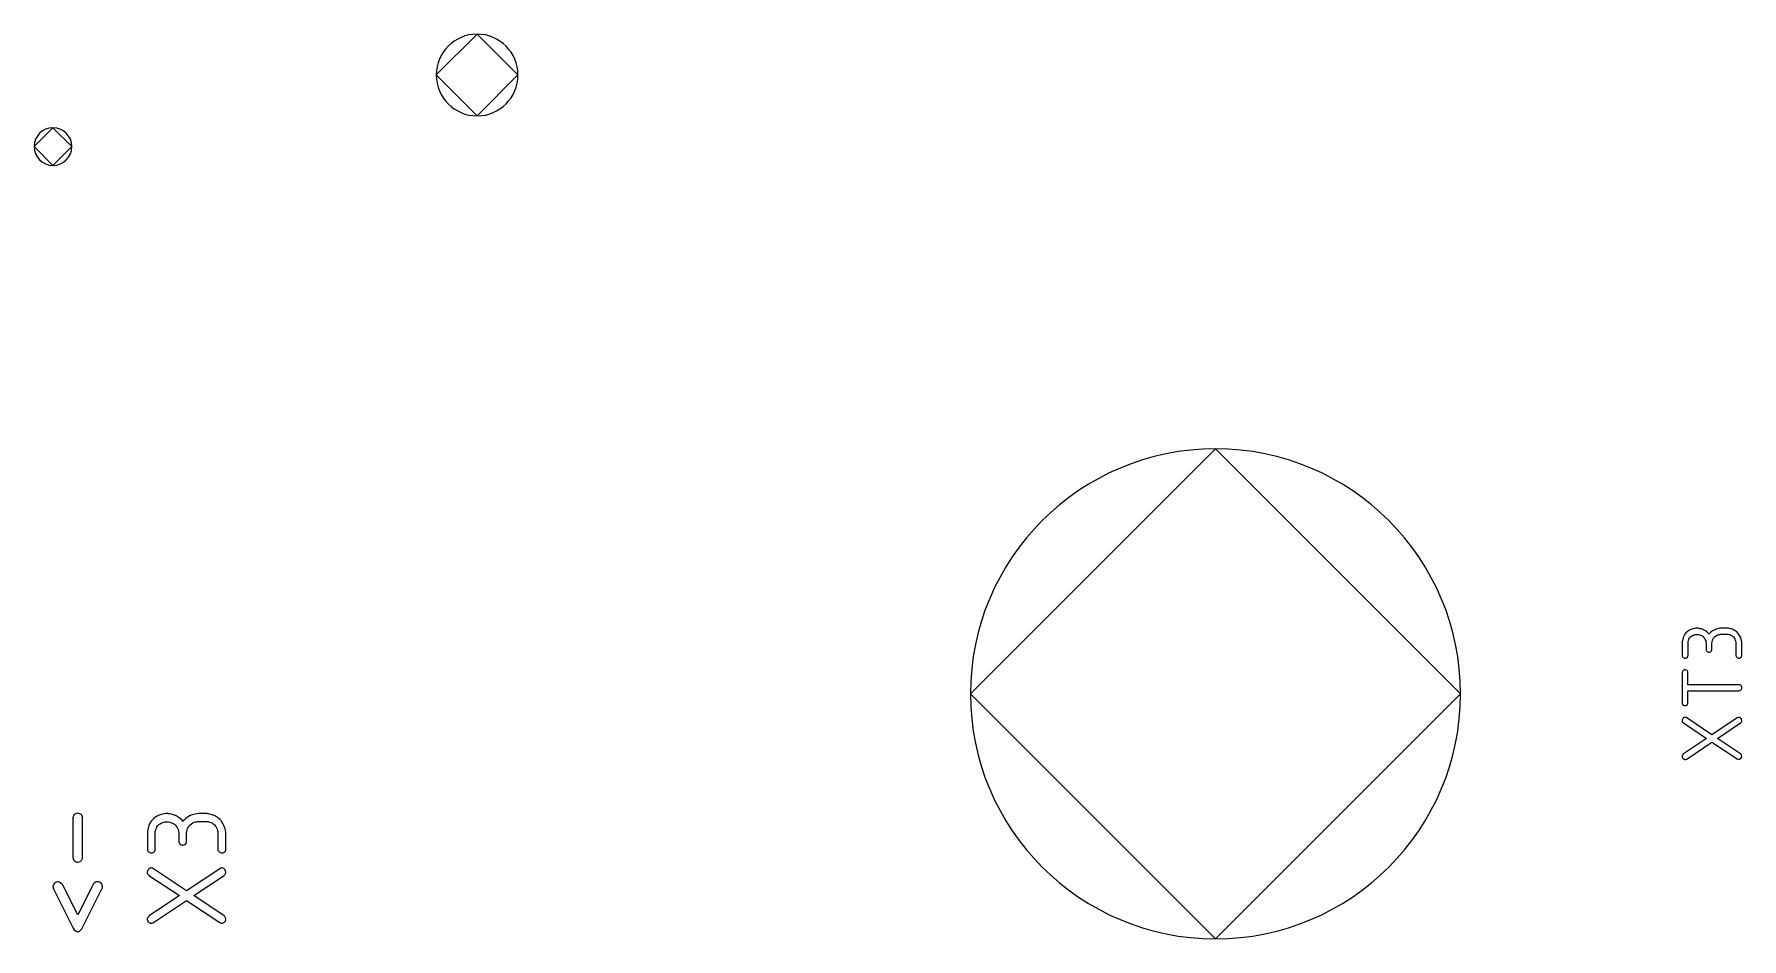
# Model space of a CAD drawing. Header units: inches. Extents: x 0 to 594, y -420 to 0.
# Drawn here: x 225.26 to 252.44, y -218.08 to -203.68 of the extents above; entities that cross this region are included whole.
import ezdxf

# ---------------------------------------------------------------- set-up
doc = ezdxf.new("R2010")
doc.units = ezdxf.units.IN
doc.header["$MEASUREMENT"] = 0

msp = doc.modelspace()

# ---------------------------------------------------------------- linework, layer by layer
at = {"color": 18, "true_color": 0x000000}
for p, q in [((232.312, -203.683), (231.662, -204.333)), ((232.962, -204.333), (232.312, -203.683)), ((231.662, -204.333), (232.312, -204.983)), ((232.312, -204.983), (232.962, -204.333)), ((225.562, -205.172), (225.262, -205.472)), ((225.862, -205.472), (225.562, -205.172)), ((225.262, -205.472), (225.562, -205.772)), ((225.562, -205.772), (225.862, -205.472)), ((244.062, -210.283), (240.162, -214.183)), ((247.962, -214.183), (244.062, -210.283)), ((251.497, -213.314), (251.492, -213.338)), ((251.506, -213.284), (251.497, -213.314)), ((251.519, -213.254), (251.506, -213.284)), ((251.528, -213.24), (251.519, -213.254)), ((251.537, -213.226), (251.528, -213.24)), ((251.549, -213.212), (251.537, -213.226)), ((251.561, -213.199), (251.549, -213.212)), ((251.563, -213.198), (251.561, -213.199)), ((251.564, -213.197), (251.563, -213.198)), ((251.568, -213.194), (251.564, -213.197)), ((251.574, -213.19), (251.568, -213.194)), ((251.588, -213.18), (251.574, -213.19)), ((251.606, -213.168), (251.588, -213.18)), ((251.59, -213.332), (251.597, -213.314)), ((251.597, -213.314), (251.604, -213.298)), ((251.604, -213.298), (251.612, -213.287)), ((251.63, -213.159), (251.606, -213.168)), ((251.612, -213.287), (251.619, -213.278)), ((251.619, -213.278), (251.625, -213.273)), ((251.625, -213.273), (251.626, -213.271)), ((251.626, -213.271), (251.642, -213.26)), ((251.659, -213.149), (251.63, -213.159)), ((251.642, -213.26), (251.659, -213.252)), ((251.69, -213.142), (251.659, -213.149)), ((251.659, -213.252), (251.674, -213.246)), ((251.674, -213.246), (251.69, -213.242)), ((251.707, -213.139), (251.69, -213.142)), ((251.69, -213.242), (251.704, -213.239)), ((251.704, -213.239), (251.714, -213.238)), ((251.725, -213.139), (251.707, -213.139)), ((251.714, -213.238), (251.721, -213.238)), ((251.721, -213.238), (251.723, -213.238)), ((251.723, -213.238), (251.745, -213.239)), ((251.728, -213.139), (251.725, -213.139)), ((251.735, -213.139), (251.728, -213.139)), ((251.746, -213.14), (251.735, -213.139)), ((251.745, -213.239), (251.764, -213.243)), ((251.76, -213.142), (251.746, -213.14)), ((251.777, -213.146), (251.76, -213.142)), ((251.764, -213.243), (251.781, -213.249)), ((251.794, -213.15), (251.777, -213.146)), ((251.781, -213.249), (251.795, -213.254)), ((251.814, -213.156), (251.794, -213.15)), ((251.795, -213.254), (251.808, -213.262)), ((251.808, -213.262), (251.817, -213.267)), ((251.832, -213.163), (251.814, -213.156)), ((251.817, -213.267), (251.822, -213.271)), ((251.822, -213.271), (251.824, -213.273)), ((251.824, -213.273), (251.839, -213.288)), ((251.833, -213.164), (251.832, -213.163)), ((251.84, -213.167), (251.833, -213.164)), ((251.839, -213.288), (251.849, -213.307)), ((251.849, -213.173), (251.84, -213.167)), ((251.86, -213.18), (251.849, -213.173)), ((251.849, -213.307), (251.857, -213.324)), ((251.857, -213.324), (251.863, -213.34)), ((251.874, -213.19), (251.86, -213.18)), ((251.888, -213.201), (251.874, -213.19)), ((251.904, -213.215), (251.888, -213.201)), ((251.918, -213.232), (251.904, -213.215)), ((251.919, -213.231), (251.918, -213.232)), ((251.924, -213.225), (251.919, -213.231)), ((251.931, -213.218), (251.924, -213.225)), ((251.941, -213.209), (251.931, -213.218)), ((251.952, -213.198), (251.941, -213.209)), ((251.966, -213.188), (251.952, -213.198)), ((251.981, -213.177), (251.966, -213.188)), ((251.97, -213.336), (251.976, -213.318)), ((251.976, -213.318), (251.984, -213.304)), ((252, -213.167), (251.981, -213.177)), ((251.984, -213.304), (251.991, -213.291)), ((251.991, -213.291), (251.998, -213.283)), ((251.998, -213.283), (252.004, -213.277)), ((252.003, -213.166), (252, -213.167)), ((252.008, -213.163), (252.003, -213.166)), ((252.004, -213.277), (252.005, -213.276)), ((252.005, -213.276), (252.022, -213.262)), ((252.018, -213.159), (252.008, -213.163)), ((252.032, -213.153), (252.018, -213.159)), ((252.022, -213.262), (252.039, -213.252)), ((252.048, -213.149), (252.032, -213.153)), ((252.039, -213.252), (252.056, -213.243)), ((252.066, -213.145), (252.048, -213.149)), ((252.056, -213.243), (252.072, -213.239)), ((252.086, -213.14), (252.066, -213.145)), ((252.072, -213.239), (252.086, -213.236)), ((252.107, -213.139), (252.086, -213.14)), ((252.086, -213.236), (252.097, -213.233)), ((252.097, -213.233), (252.104, -213.233)), ((252.104, -213.233), (252.107, -213.233)), ((252.201, -213.139), (252.107, -213.139)), ((252.107, -213.233), (252.201, -213.233)), ((252.203, -213.139), (252.201, -213.139)), ((252.201, -213.233), (252.223, -213.235)), ((252.206, -213.139), (252.203, -213.139)), ((252.211, -213.139), (252.206, -213.139)), ((252.218, -213.14), (252.211, -213.139)), ((252.225, -213.14), (252.218, -213.14)), ((252.223, -213.235), (252.242, -213.24)), ((252.235, -213.143), (252.225, -213.14)), ((252.259, -213.147), (252.235, -213.143)), ((252.242, -213.24), (252.259, -213.246)), ((252.285, -213.156), (252.259, -213.147)), ((252.259, -213.246), (252.275, -213.254)), ((252.275, -213.254), (252.286, -213.262)), ((252.313, -213.168), (252.285, -213.156)), ((252.286, -213.262), (252.296, -213.269)), ((252.296, -213.269), (252.301, -213.274)), ((252.301, -213.274), (252.303, -213.276)), ((252.303, -213.276), (252.317, -213.293)), ((252.327, -213.177), (252.313, -213.168)), ((252.317, -213.293), (252.327, -213.309)), ((252.341, -213.185), (252.327, -213.177)), ((252.327, -213.309), (252.334, -213.326)), ((252.334, -213.326), (252.338, -213.342)), ((252.355, -213.197), (252.341, -213.185)), ((252.369, -213.209), (252.355, -213.197)), ((252.371, -213.211), (252.369, -213.209)), ((252.372, -213.212), (252.371, -213.211)), ((252.375, -213.216), (252.372, -213.212)), ((252.38, -213.222), (252.375, -213.216)), ((252.39, -213.236), (252.38, -213.222)), ((252.403, -213.257), (252.39, -213.236)), ((252.416, -213.281), (252.403, -213.257)), ((252.427, -213.309), (252.416, -213.281)), ((252.435, -213.342), (252.427, -213.309)), ((251.489, -213.359), (251.488, -213.366)), ((251.488, -213.366), (251.488, -213.576)), ((251.488, -213.366), (251.488, -213.366)), ((251.488, -213.576), (251.491, -213.583)), ((251.491, -213.349), (251.489, -213.359)), ((251.492, -213.338), (251.491, -213.349)), ((251.491, -213.583), (251.495, -213.593)), ((251.495, -213.593), (251.501, -213.6)), ((251.501, -213.6), (251.502, -213.603)), ((251.57, -213.603), (251.577, -213.591)), ((251.577, -213.591), (251.581, -213.58)), ((251.581, -213.58), (251.583, -213.57)), ((251.583, -213.377), (251.584, -213.353)), ((251.583, -213.57), (251.583, -213.377)), ((251.584, -213.353), (251.59, -213.332)), ((251.863, -213.34), (251.866, -213.355)), ((251.866, -213.355), (251.867, -213.366)), ((251.867, -213.366), (251.869, -213.374)), ((251.869, -213.374), (251.869, -213.48)), ((251.869, -213.48), (251.872, -213.487)), ((251.872, -213.487), (251.877, -213.498)), ((251.877, -213.498), (251.883, -213.505)), ((251.883, -213.505), (251.884, -213.508)), ((251.884, -213.508), (251.886, -213.508)), ((251.886, -213.508), (251.897, -213.515)), ((251.897, -213.515), (251.907, -213.518)), ((251.907, -213.518), (251.914, -213.519)), ((251.914, -213.519), (251.915, -213.519)), ((251.915, -213.519), (251.917, -213.519)), ((251.917, -213.519), (251.929, -213.518)), ((251.929, -213.518), (251.941, -213.512)), ((251.941, -213.512), (251.948, -213.508)), ((251.948, -213.508), (251.949, -213.507)), ((251.949, -213.507), (251.95, -213.507)), ((251.95, -213.507), (251.957, -213.496)), ((251.957, -213.496), (251.962, -213.484)), ((251.962, -213.484), (251.963, -213.476)), ((251.963, -213.377), (251.965, -213.356)), ((251.963, -213.476), (251.963, -213.377)), ((251.965, -213.356), (251.97, -213.336)), ((252.338, -213.342), (252.341, -213.356)), ((252.341, -213.356), (252.344, -213.367)), ((252.344, -213.367), (252.344, -213.576)), ((252.344, -213.576), (252.347, -213.583)), ((252.347, -213.583), (252.352, -213.594)), ((252.352, -213.594), (252.358, -213.6)), ((252.358, -213.6), (252.359, -213.603)), ((252.426, -213.603), (252.433, -213.591)), ((252.433, -213.591), (252.437, -213.58)), ((252.437, -213.359), (252.435, -213.342)), ((252.438, -213.377), (252.437, -213.359)), ((252.437, -213.58), (252.438, -213.57)), ((252.438, -213.57), (252.438, -213.377)), ((251.488, -213.837), (251.487, -213.845)), ((251.487, -213.845), (251.487, -214.333)), ((251.487, -213.845), (251.487, -213.845)), ((251.494, -213.825), (251.488, -213.837)), ((251.497, -213.82), (251.494, -213.825)), ((251.502, -213.814), (251.497, -213.82)), ((251.502, -213.603), (251.504, -213.603)), ((251.505, -213.811), (251.502, -213.814)), ((251.504, -213.603), (251.515, -213.61)), ((251.512, -213.807), (251.505, -213.811)), ((251.522, -213.803), (251.512, -213.807)), ((251.515, -213.61), (251.526, -213.613)), ((251.535, -213.8), (251.522, -213.803)), ((251.526, -213.613), (251.533, -213.614)), ((251.533, -213.614), (251.535, -213.614)), ((251.535, -213.614), (251.536, -213.614)), ((251.537, -213.8), (251.535, -213.8)), ((251.536, -213.614), (251.55, -213.613)), ((251.544, -213.801), (251.537, -213.8)), ((251.554, -213.806), (251.544, -213.801)), ((251.55, -213.613), (251.56, -213.608)), ((251.566, -213.813), (251.554, -213.806)), ((251.56, -213.608), (251.567, -213.604)), ((251.568, -213.814), (251.566, -213.813)), ((251.567, -213.604), (251.57, -213.603)), ((251.573, -213.821), (251.568, -213.814)), ((251.578, -213.832), (251.573, -213.821)), ((251.58, -213.839), (251.578, -213.832)), ((251.581, -213.848), (251.58, -213.839)), ((251.581, -214.038), (251.581, -213.848)), ((252.359, -213.603), (252.361, -213.603)), ((252.361, -213.603), (252.372, -213.61)), ((252.372, -213.61), (252.382, -213.613)), ((252.382, -213.613), (252.389, -213.614)), ((252.389, -213.614), (252.39, -213.614)), ((252.39, -213.614), (252.392, -213.614)), ((252.392, -213.614), (252.404, -213.613)), ((252.404, -213.613), (252.416, -213.608)), ((252.416, -213.608), (252.423, -213.604)), ((252.423, -213.604), (252.424, -213.603)), ((252.424, -213.603), (252.426, -213.603)), ((252.392, -214.038), (251.581, -214.038)), ((251.581, -214.327), (251.581, -214.133)), ((251.581, -214.133), (252.392, -214.133)), ((252.393, -214.038), (252.392, -214.038)), ((252.392, -214.133), (252.407, -214.13)), ((252.396, -214.038), (252.393, -214.038)), ((252.404, -214.04), (252.396, -214.038)), ((252.416, -214.044), (252.404, -214.04)), ((252.407, -214.13), (252.418, -214.126)), ((252.427, -214.052), (252.416, -214.044)), ((252.418, -214.126), (252.424, -214.121)), ((252.424, -214.121), (252.427, -214.119)), ((252.428, -214.055), (252.427, -214.052)), ((252.427, -214.119), (252.434, -214.107)), ((252.433, -214.061), (252.428, -214.055)), ((252.437, -214.072), (252.433, -214.061)), ((252.434, -214.107), (252.437, -214.097)), ((252.438, -214.086), (252.437, -214.072)), ((252.437, -214.097), (252.438, -214.089)), ((252.438, -214.089), (252.438, -214.086)), ((240.162, -214.183), (244.062, -218.083)), ((244.062, -218.083), (247.962, -214.183)), ((251.487, -214.333), (251.489, -214.34)), ((251.489, -214.34), (251.495, -214.351)), ((251.495, -214.351), (251.501, -214.357)), ((251.501, -214.357), (251.502, -214.36)), ((251.502, -214.36), (251.504, -214.36)), ((251.504, -214.36), (251.515, -214.367)), ((251.515, -214.367), (251.525, -214.37)), ((251.525, -214.37), (251.532, -214.371)), ((251.532, -214.371), (251.533, -214.371)), ((251.533, -214.371), (251.535, -214.371)), ((251.535, -214.371), (251.547, -214.37)), ((251.547, -214.37), (251.559, -214.365)), ((251.559, -214.365), (251.566, -214.361)), ((251.566, -214.361), (251.567, -214.36)), ((251.567, -214.36), (251.568, -214.36)), ((251.568, -214.36), (251.575, -214.348)), ((251.575, -214.348), (251.58, -214.337)), ((251.58, -214.337), (251.581, -214.327)), ((251.488, -214.598), (251.487, -214.606)), ((251.487, -214.606), (251.487, -214.62)), ((251.487, -214.606), (251.487, -214.606)), ((251.487, -214.62), (251.491, -214.63)), ((251.494, -214.587), (251.488, -214.598)), ((251.491, -214.63), (251.497, -214.637)), ((251.497, -214.58), (251.494, -214.587)), ((251.502, -214.574), (251.497, -214.58)), ((251.497, -214.637), (251.502, -214.643)), ((251.505, -214.571), (251.502, -214.573)), ((251.502, -214.573), (251.502, -214.574)), ((251.502, -214.643), (251.506, -214.646)), ((251.512, -214.565), (251.505, -214.571)), ((251.506, -214.646), (251.508, -214.647)), ((251.508, -214.647), (251.877, -214.893)), ((251.522, -214.561), (251.512, -214.565)), ((251.529, -214.558), (251.522, -214.561)), ((251.536, -214.558), (251.529, -214.558)), ((251.537, -214.558), (251.536, -214.558)), ((251.543, -214.56), (251.537, -214.558)), ((251.551, -214.561), (251.543, -214.56)), ((251.563, -214.567), (251.551, -214.561)), ((251.963, -214.835), (251.563, -214.567)), ((252.365, -214.567), (251.963, -214.835)), ((252.049, -214.893), (252.417, -214.647)), ((252.379, -214.561), (252.365, -214.567)), ((252.392, -214.558), (252.379, -214.561)), ((252.393, -214.558), (252.392, -214.558)), ((252.394, -214.558), (252.393, -214.558)), ((252.403, -214.56), (252.394, -214.558)), ((252.413, -214.565), (252.403, -214.56)), ((252.418, -214.568), (252.413, -214.565)), ((252.417, -214.647), (252.424, -214.642)), ((252.424, -214.574), (252.418, -214.568)), ((252.427, -214.577), (252.424, -214.574)), ((252.424, -214.642), (252.43, -214.635)), ((252.431, -214.584), (252.427, -214.577)), ((252.43, -214.635), (252.433, -214.629)), ((252.435, -214.595), (252.431, -214.584)), ((252.433, -214.629), (252.435, -214.622)), ((252.438, -214.609), (252.435, -214.595)), ((252.435, -214.622), (252.437, -214.618)), ((252.437, -214.618), (252.438, -214.613)), ((252.438, -214.613), (252.438, -214.609)), ((251.877, -214.893), (251.509, -215.139)), ((251.561, -215.221), (251.963, -214.95)), ((251.963, -214.95), (252.365, -215.22)), ((252.417, -215.139), (252.049, -214.893)), ((251.488, -215.169), (251.487, -215.173)), ((251.487, -215.173), (251.487, -215.184)), ((251.487, -215.184), (251.489, -215.191)), ((251.489, -215.165), (251.488, -215.169)), ((251.492, -215.158), (251.489, -215.165)), ((251.489, -215.191), (251.494, -215.203)), ((251.497, -215.152), (251.492, -215.158)), ((251.494, -215.203), (251.499, -215.21)), ((251.502, -215.145), (251.497, -215.152)), ((251.499, -215.21), (251.501, -215.213)), ((251.501, -215.213), (251.502, -215.213)), ((251.509, -215.139), (251.502, -215.145)), ((251.502, -215.213), (251.513, -215.221)), ((251.513, -215.221), (251.523, -215.225)), ((251.523, -215.225), (251.532, -215.227)), ((251.532, -215.227), (251.533, -215.227)), ((251.533, -215.227), (251.535, -215.227)), ((251.535, -215.227), (251.547, -215.227)), ((251.547, -215.227), (251.561, -215.221)), ((252.365, -215.22), (252.375, -215.224)), ((252.375, -215.224), (252.383, -215.225)), ((252.383, -215.225), (252.389, -215.227)), ((252.389, -215.227), (252.39, -215.227)), ((252.39, -215.227), (252.397, -215.225)), ((252.397, -215.225), (252.404, -215.224)), ((252.404, -215.224), (252.414, -215.218)), ((252.414, -215.218), (252.421, -215.214)), ((252.418, -215.141), (252.417, -215.139)), ((252.423, -215.143), (252.418, -215.141)), ((252.421, -215.214), (252.424, -215.211)), ((252.428, -215.149), (252.423, -215.143)), ((252.424, -215.211), (252.433, -215.198)), ((252.434, -215.158), (252.428, -215.149)), ((252.433, -215.198), (252.437, -215.189)), ((252.438, -215.179), (252.434, -215.158)), ((252.437, -215.189), (252.438, -215.182)), ((252.438, -215.182), (252.438, -215.179)), ((225.882, -216.141), (225.879, -216.154)), ((225.879, -216.154), (225.879, -216.786)), ((225.889, -216.122), (225.882, -216.141)), ((225.9, -216.104), (225.889, -216.122)), ((225.905, -216.101), (225.9, -216.104)), ((225.916, -216.094), (225.905, -216.101)), ((225.933, -216.085), (225.916, -216.094)), ((225.956, -216.083), (225.933, -216.085)), ((225.958, -216.083), (225.956, -216.083)), ((225.96, -216.083), (225.958, -216.083)), ((225.972, -216.085), (225.96, -216.083)), ((225.991, -216.092), (225.972, -216.085)), ((226.009, -216.104), (225.991, -216.092)), ((226.011, -216.104), (226.009, -216.104)), ((226.014, -216.108), (226.011, -216.104)), ((226.023, -216.12), (226.014, -216.108)), ((226.03, -216.136), (226.023, -216.12)), ((226.034, -216.148), (226.03, -216.136)), ((226.034, -216.791), (226.034, -216.148)), ((227.088, -216.281), (227.076, -216.32)), ((227.105, -216.242), (227.088, -216.281)), ((227.116, -216.224), (227.105, -216.242)), ((227.129, -216.205), (227.116, -216.224)), ((227.144, -216.187), (227.129, -216.205)), ((227.161, -216.17), (227.144, -216.187)), ((227.163, -216.168), (227.161, -216.17)), ((227.164, -216.166), (227.163, -216.168)), ((227.17, -216.163), (227.164, -216.166)), ((227.177, -216.157), (227.17, -216.163)), ((227.196, -216.144), (227.177, -216.157)), ((227.22, -216.129), (227.196, -216.144)), ((227.207, -216.32), (227.216, -216.3)), ((227.216, -216.3), (227.227, -216.285)), ((227.251, -216.116), (227.22, -216.129)), ((227.227, -216.285), (227.237, -216.274)), ((227.237, -216.274), (227.244, -216.266)), ((227.244, -216.266), (227.246, -216.264)), ((227.246, -216.264), (227.266, -216.25)), ((227.288, -216.103), (227.251, -216.116)), ((227.266, -216.25), (227.288, -216.238)), ((227.329, -216.094), (227.288, -216.103)), ((227.288, -216.238), (227.309, -216.231)), ((227.309, -216.231), (227.329, -216.226)), ((227.351, -216.09), (227.329, -216.094)), ((227.329, -216.226), (227.348, -216.222)), ((227.348, -216.222), (227.361, -216.22)), ((227.375, -216.09), (227.351, -216.09)), ((227.361, -216.22), (227.37, -216.22)), ((227.37, -216.22), (227.374, -216.22)), ((227.374, -216.22), (227.401, -216.222)), ((227.379, -216.09), (227.375, -216.09)), ((227.388, -216.09), (227.379, -216.09)), ((227.403, -216.092), (227.388, -216.09)), ((227.401, -216.222), (227.427, -216.227)), ((227.422, -216.094), (227.403, -216.092)), ((227.444, -216.1), (227.422, -216.094)), ((227.427, -216.227), (227.45, -216.235)), ((227.466, -216.105), (227.444, -216.1)), ((227.45, -216.235), (227.468, -216.242)), ((227.492, -216.113), (227.466, -216.105)), ((227.468, -216.242), (227.485, -216.251)), ((227.485, -216.251), (227.496, -216.259)), ((227.516, -216.122), (227.492, -216.113)), ((227.496, -216.259), (227.503, -216.264)), ((227.503, -216.264), (227.505, -216.266)), ((227.505, -216.266), (227.525, -216.287)), ((227.518, -216.124), (227.516, -216.122)), ((227.527, -216.127), (227.518, -216.124)), ((227.525, -216.287), (227.538, -216.311)), ((227.538, -216.135), (227.527, -216.127)), ((227.553, -216.144), (227.538, -216.135)), ((227.538, -216.311), (227.55, -216.333)), ((227.572, -216.157), (227.553, -216.144)), ((227.59, -216.172), (227.572, -216.157)), ((227.611, -216.19), (227.59, -216.172)), ((227.629, -216.213), (227.611, -216.19)), ((227.631, -216.211), (227.629, -216.213)), ((227.637, -216.203), (227.631, -216.211)), ((227.646, -216.194), (227.637, -216.203)), ((227.659, -216.183), (227.646, -216.194)), ((227.674, -216.168), (227.659, -216.183)), ((227.692, -216.155), (227.674, -216.168)), ((227.712, -216.14), (227.692, -216.155)), ((227.705, -216.326), (227.716, -216.307)), ((227.737, -216.127), (227.712, -216.14)), ((227.716, -216.307), (227.725, -216.29)), ((227.725, -216.29), (227.735, -216.279)), ((227.735, -216.279), (227.742, -216.272)), ((227.74, -216.126), (227.737, -216.127)), ((227.748, -216.122), (227.74, -216.126)), ((227.742, -216.272), (227.744, -216.27)), ((227.744, -216.27), (227.766, -216.251)), ((227.761, -216.116), (227.748, -216.122)), ((227.779, -216.109), (227.761, -216.116)), ((227.766, -216.251), (227.788, -216.238)), ((227.8, -216.103), (227.779, -216.109)), ((227.788, -216.238), (227.811, -216.227)), ((227.824, -216.098), (227.8, -216.103)), ((227.811, -216.227), (227.831, -216.222)), ((227.85, -216.092), (227.824, -216.098)), ((227.831, -216.222), (227.85, -216.218)), ((227.877, -216.09), (227.85, -216.092)), ((227.85, -216.218), (227.864, -216.214)), ((227.864, -216.214), (227.874, -216.214)), ((227.874, -216.214), (227.877, -216.214)), ((228.001, -216.09), (227.877, -216.09)), ((227.877, -216.214), (228.001, -216.214)), ((228.003, -216.09), (228.001, -216.09)), ((228.001, -216.214), (228.029, -216.216)), ((228.007, -216.09), (228.003, -216.09)), ((228.014, -216.09), (228.007, -216.09)), ((228.024, -216.092), (228.014, -216.09)), ((228.033, -216.092), (228.024, -216.092)), ((228.029, -216.216), (228.055, -216.224)), ((228.046, -216.096), (228.033, -216.092)), ((228.077, -216.101), (228.046, -216.096)), ((228.055, -216.224), (228.077, -216.231)), ((228.111, -216.113), (228.077, -216.101)), ((228.077, -216.231), (228.098, -216.242)), ((228.098, -216.242), (228.112, -216.251)), ((228.148, -216.129), (228.111, -216.113)), ((228.112, -216.251), (228.125, -216.261)), ((228.125, -216.261), (228.133, -216.268)), ((228.133, -216.268), (228.135, -216.27)), ((228.135, -216.27), (228.153, -216.292)), ((228.166, -216.14), (228.148, -216.129)), ((228.153, -216.292), (228.166, -216.314)), ((228.185, -216.151), (228.166, -216.14)), ((228.166, -216.314), (228.175, -216.337)), ((228.203, -216.166), (228.185, -216.151)), ((228.222, -216.183), (228.203, -216.166)), ((228.224, -216.185), (228.222, -216.183)), ((228.225, -216.187), (228.224, -216.185)), ((228.229, -216.192), (228.225, -216.187)), ((228.237, -216.2), (228.229, -216.192)), ((228.249, -216.218), (228.237, -216.2)), ((228.266, -216.246), (228.249, -216.218)), ((228.283, -216.277), (228.266, -216.246)), ((228.298, -216.314), (228.283, -216.277)), ((228.309, -216.357), (228.298, -216.314)), ((227.066, -216.379), (227.064, -216.388)), ((227.064, -216.388), (227.064, -216.664)), ((227.064, -216.388), (227.064, -216.388)), ((227.068, -216.366), (227.066, -216.379)), ((227.07, -216.351), (227.068, -216.366)), ((227.076, -216.32), (227.07, -216.351)), ((227.188, -216.403), (227.19, -216.372)), ((227.188, -216.657), (227.188, -216.403)), ((227.19, -216.372), (227.198, -216.344)), ((227.198, -216.344), (227.207, -216.32)), ((227.55, -216.333), (227.557, -216.355)), ((227.557, -216.355), (227.561, -216.374)), ((227.561, -216.374), (227.563, -216.388)), ((227.563, -216.388), (227.564, -216.4)), ((227.564, -216.4), (227.564, -216.538)), ((227.564, -216.538), (227.568, -216.548)), ((227.568, -216.548), (227.575, -216.563)), ((227.575, -216.563), (227.583, -216.572)), ((227.583, -216.572), (227.585, -216.575)), ((227.585, -216.575), (227.587, -216.575)), ((227.587, -216.575), (227.601, -216.585)), ((227.601, -216.585), (227.614, -216.588)), ((227.614, -216.588), (227.624, -216.59)), ((227.624, -216.59), (227.625, -216.59)), ((227.625, -216.59), (227.627, -216.59)), ((227.627, -216.59), (227.644, -216.588)), ((227.644, -216.588), (227.659, -216.581)), ((227.659, -216.581), (227.668, -216.575)), ((227.668, -216.575), (227.67, -216.574)), ((227.67, -216.574), (227.672, -216.574)), ((227.672, -216.574), (227.681, -216.559)), ((227.681, -216.559), (227.687, -216.544)), ((227.687, -216.544), (227.688, -216.533)), ((227.688, -216.403), (227.69, -216.376)), ((227.688, -216.533), (227.688, -216.403)), ((227.69, -216.376), (227.698, -216.35)), ((227.698, -216.35), (227.705, -216.326)), ((228.175, -216.337), (228.181, -216.357)), ((228.181, -216.357), (228.185, -216.376)), ((228.185, -216.376), (228.188, -216.39)), ((228.188, -216.39), (228.188, -216.664)), ((228.311, -216.379), (228.309, -216.357)), ((228.312, -216.403), (228.311, -216.379)), ((228.312, -216.657), (228.312, -216.403)), ((225.879, -216.786), (225.882, -216.8)), ((225.882, -216.8), (225.884, -216.812)), ((225.884, -216.812), (225.893, -216.828)), ((225.893, -216.828), (225.9, -216.839)), ((225.9, -216.839), (225.905, -216.842)), ((225.905, -216.842), (225.923, -216.853)), ((225.923, -216.853), (225.94, -216.86)), ((225.94, -216.86), (225.951, -216.863)), ((225.951, -216.863), (225.956, -216.863)), ((225.956, -216.863), (225.977, -216.858)), ((225.977, -216.858), (225.993, -216.851)), ((225.993, -216.851), (226.004, -216.844)), ((226.004, -216.844), (226.009, -216.839)), ((226.009, -216.839), (226.018, -216.83)), ((226.018, -216.83), (226.023, -216.823)), ((226.023, -216.823), (226.032, -216.805)), ((226.032, -216.805), (226.034, -216.791)), ((226.034, -216.791), (226.034, -216.791)), ((227.064, -216.664), (227.068, -216.674)), ((227.068, -216.674), (227.074, -216.687)), ((227.074, -216.687), (227.081, -216.696)), ((227.081, -216.696), (227.083, -216.7)), ((227.083, -216.7), (227.085, -216.7)), ((227.085, -216.7), (227.1, -216.709)), ((227.1, -216.709), (227.114, -216.713)), ((227.114, -216.713), (227.124, -216.714)), ((227.124, -216.714), (227.126, -216.714)), ((227.126, -216.714), (227.127, -216.714)), ((227.127, -216.714), (227.146, -216.713)), ((227.146, -216.713), (227.159, -216.707)), ((227.159, -216.707), (227.168, -216.701)), ((227.168, -216.701), (227.172, -216.7)), ((227.172, -216.7), (227.181, -216.685)), ((227.181, -216.685), (227.187, -216.67)), ((227.187, -216.67), (227.188, -216.657)), ((228.188, -216.664), (228.192, -216.674)), ((228.192, -216.674), (228.199, -216.688)), ((228.199, -216.688), (228.207, -216.696)), ((228.207, -216.696), (228.209, -216.7)), ((228.209, -216.7), (228.211, -216.7)), ((228.211, -216.7), (228.225, -216.709)), ((228.225, -216.709), (228.238, -216.713)), ((228.238, -216.713), (228.248, -216.714)), ((228.248, -216.714), (228.249, -216.714)), ((228.249, -216.714), (228.251, -216.714)), ((228.251, -216.714), (228.268, -216.713)), ((228.268, -216.713), (228.283, -216.707)), ((228.283, -216.707), (228.292, -216.701)), ((228.292, -216.701), (228.294, -216.7)), ((228.294, -216.7), (228.296, -216.7)), ((228.296, -216.7), (228.305, -216.685)), ((228.305, -216.685), (228.311, -216.67)), ((228.311, -216.67), (228.312, -216.657)), ((227.064, -217.007), (227.063, -217.018)), ((227.063, -217.018), (227.063, -217.037)), ((227.063, -217.018), (227.063, -217.018)), ((227.063, -217.037), (227.068, -217.05)), ((227.072, -216.992), (227.064, -217.007)), ((227.068, -217.05), (227.076, -217.059)), ((227.076, -216.983), (227.072, -216.992)), ((227.083, -216.975), (227.076, -216.983)), ((227.076, -217.059), (227.083, -217.066)), ((227.087, -216.972), (227.083, -216.974)), ((227.083, -216.974), (227.083, -216.975)), ((227.083, -217.066), (227.088, -217.07)), ((227.096, -216.964), (227.087, -216.972)), ((227.088, -217.07), (227.09, -217.072)), ((227.09, -217.072), (227.575, -217.394)), ((227.109, -216.959), (227.096, -216.964)), ((227.118, -216.955), (227.109, -216.959)), ((227.127, -216.955), (227.118, -216.955)), ((227.129, -216.955), (227.127, -216.955)), ((227.137, -216.957), (227.129, -216.955)), ((227.148, -216.959), (227.137, -216.957)), ((227.163, -216.966), (227.148, -216.959)), ((227.688, -217.318), (227.163, -216.966)), ((228.216, -216.966), (227.688, -217.318)), ((227.801, -217.394), (228.285, -217.072)), ((228.235, -216.959), (228.216, -216.966)), ((228.251, -216.955), (228.235, -216.959)), ((228.253, -216.955), (228.251, -216.955)), ((228.255, -216.955), (228.253, -216.955)), ((228.266, -216.957), (228.255, -216.955)), ((228.279, -216.964), (228.266, -216.957)), ((228.287, -216.968), (228.279, -216.964)), ((228.285, -217.072), (228.294, -217.064)), ((228.294, -216.975), (228.287, -216.968)), ((228.298, -216.979), (228.294, -216.975)), ((228.294, -217.064), (228.301, -217.055)), ((228.303, -216.988), (228.298, -216.979)), ((228.301, -217.055), (228.305, -217.048)), ((228.309, -217.003), (228.303, -216.988)), ((228.305, -217.048), (228.309, -217.038)), ((228.312, -217.022), (228.309, -217.003)), ((228.309, -217.038), (228.311, -217.033)), ((228.311, -217.033), (228.312, -217.027)), ((228.312, -217.027), (228.312, -217.022)), ((225.565, -217.233), (225.562, -217.244)), ((225.562, -217.244), (225.562, -217.249)), ((225.562, -217.249), (225.569, -217.288)), ((225.572, -217.217), (225.565, -217.233)), ((225.569, -217.288), (225.884, -217.911)), ((225.586, -217.198), (225.572, -217.217)), ((225.588, -217.198), (225.586, -217.198)), ((225.59, -217.193), (225.588, -217.198)), ((225.602, -217.187), (225.59, -217.193)), ((225.62, -217.18), (225.602, -217.187)), ((225.641, -217.175), (225.62, -217.18)), ((225.643, -217.175), (225.641, -217.175)), ((225.648, -217.175), (225.643, -217.175)), ((225.655, -217.177), (225.648, -217.175)), ((225.667, -217.18), (225.655, -217.177)), ((225.676, -217.187), (225.667, -217.18)), ((225.687, -217.193), (225.676, -217.187)), ((225.699, -217.205), (225.687, -217.193)), ((225.711, -217.219), (225.699, -217.205)), ((225.956, -217.703), (225.711, -217.219)), ((226.199, -217.219), (225.956, -217.703)), ((226.025, -217.911), (226.34, -217.288)), ((226.201, -217.217), (226.199, -217.219)), ((226.203, -217.212), (226.201, -217.217)), ((226.217, -217.196), (226.203, -217.212)), ((226.238, -217.18), (226.217, -217.196)), ((226.252, -217.175), (226.238, -217.18)), ((226.268, -217.173), (226.252, -217.175)), ((226.27, -217.173), (226.268, -217.173)), ((226.273, -217.173), (226.27, -217.173)), ((226.287, -217.175), (226.273, -217.173)), ((226.305, -217.182), (226.287, -217.175)), ((226.324, -217.193), (226.305, -217.182)), ((226.326, -217.193), (226.324, -217.193)), ((226.328, -217.198), (226.326, -217.193)), ((226.338, -217.21), (226.328, -217.198)), ((226.345, -217.226), (226.338, -217.21)), ((226.34, -217.288), (226.345, -217.279)), ((226.349, -217.237), (226.345, -217.226)), ((226.345, -217.279), (226.349, -217.272)), ((226.349, -217.272), (226.349, -217.237)), ((226.349, -217.272), (226.349, -217.272)), ((227.575, -217.394), (227.092, -217.718)), ((228.285, -217.718), (227.801, -217.394)), ((227.161, -217.825), (227.688, -217.47)), ((227.688, -217.47), (228.216, -217.824)), ((225.884, -217.911), (225.896, -217.929)), ((225.896, -217.929), (225.907, -217.943)), ((225.907, -217.943), (225.919, -217.955)), ((225.997, -217.95), (226.007, -217.941)), ((226.007, -217.941), (226.016, -217.929)), ((226.016, -217.929), (226.021, -217.92)), ((226.021, -217.92), (226.025, -217.913)), ((226.025, -217.913), (226.025, -217.911)), ((227.064, -217.757), (227.063, -217.762)), ((227.063, -217.762), (227.063, -217.777)), ((227.063, -217.777), (227.066, -217.786)), ((227.066, -217.751), (227.064, -217.757)), ((227.07, -217.742), (227.066, -217.751)), ((227.066, -217.786), (227.072, -217.801)), ((227.076, -217.735), (227.07, -217.742)), ((227.072, -217.801), (227.079, -217.811)), ((227.083, -217.725), (227.076, -217.735)), ((227.079, -217.811), (227.081, -217.814)), ((227.081, -217.814), (227.083, -217.814)), ((227.092, -217.718), (227.083, -217.725)), ((227.083, -217.814), (227.098, -217.825)), ((227.098, -217.825), (227.111, -217.831)), ((227.111, -217.831), (227.122, -217.833)), ((227.122, -217.833), (227.124, -217.833)), ((227.124, -217.833), (227.126, -217.833)), ((227.126, -217.833), (227.142, -217.833)), ((227.142, -217.833), (227.161, -217.825)), ((228.216, -217.824), (228.229, -217.829)), ((228.229, -217.829), (228.24, -217.831)), ((228.24, -217.831), (228.248, -217.833)), ((228.248, -217.833), (228.249, -217.833)), ((228.249, -217.833), (228.259, -217.831)), ((228.259, -217.831), (228.268, -217.829)), ((228.268, -217.829), (228.281, -217.822)), ((228.281, -217.822), (228.29, -217.816)), ((228.287, -217.72), (228.285, -217.718)), ((228.292, -217.724), (228.287, -217.72)), ((228.29, -217.816), (228.294, -217.812)), ((228.299, -217.731), (228.292, -217.724)), ((228.294, -217.812), (228.305, -217.796)), ((228.307, -217.742), (228.299, -217.731)), ((228.305, -217.796), (228.311, -217.783)), ((228.312, -217.77), (228.307, -217.742)), ((228.311, -217.783), (228.312, -217.774)), ((228.312, -217.774), (228.312, -217.77)), ((225.919, -217.955), (225.93, -217.962)), ((225.93, -217.962), (225.94, -217.966)), ((225.94, -217.966), (225.949, -217.969)), ((225.949, -217.969), (225.953, -217.969)), ((225.953, -217.969), (225.956, -217.969)), ((225.956, -217.969), (225.972, -217.966)), ((225.972, -217.966), (225.986, -217.959)), ((225.986, -217.959), (225.997, -217.95))]:
    msp.add_line(p, q, dxfattribs=at)
for centre, radius, start, end in [((232.312, -204.333), 0.65, 90, 180), ((232.312, -204.333), 0.65, 0, 90), ((232.312, -204.333), 0.65, 180, 270), ((232.312, -204.333), 0.65, 270, 0), ((225.562, -205.472), 0.3, 90, 180), ((225.562, -205.472), 0.3, 0, 90), ((225.562, -205.472), 0.3, 180, 270), ((225.562, -205.472), 0.3, 270, 0), ((244.062, -214.183), 3.9, 90, 180), ((244.062, -214.183), 3.9, 0, 90), ((244.062, -214.183), 3.9, 180, 270), ((244.062, -214.183), 3.9, 270, 0)]:
    msp.add_arc(centre, radius, start, end, dxfattribs=at)

doc.saveas('drawing.dxf')
